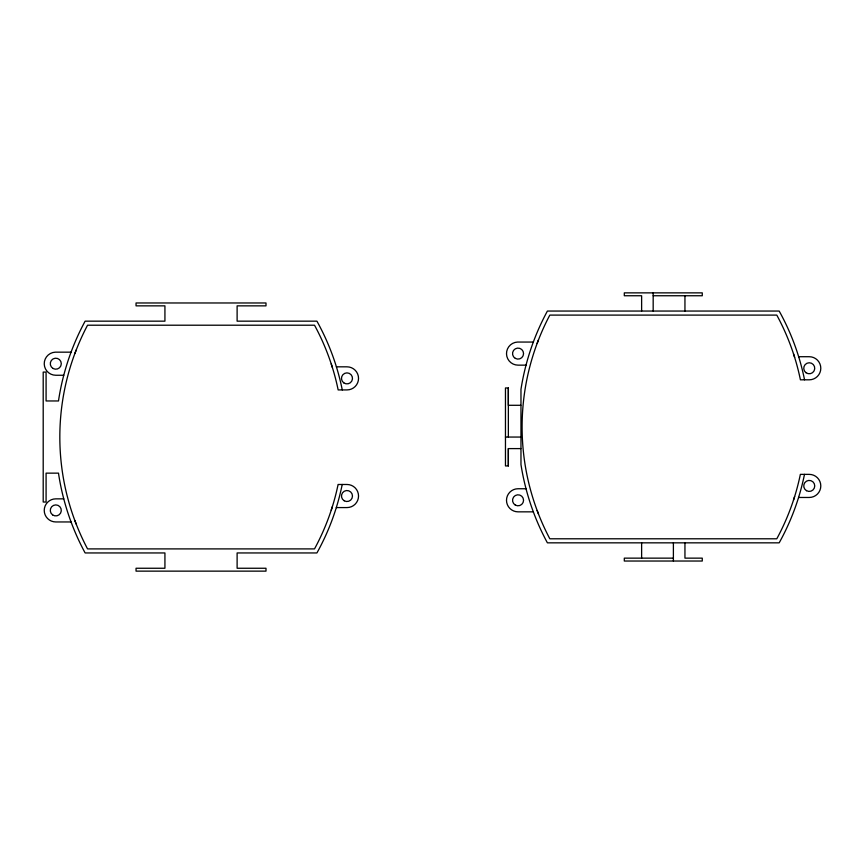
<?xml version="1.0" encoding="UTF-8"?>
<svg xmlns="http://www.w3.org/2000/svg" width="864" height="864" viewBox="0 0 864 864"><rect width="100%" height="100%" fill="white"/><g stroke="black" fill="none" stroke-linecap="round" stroke-linejoin="round"><path stroke-width="1.3" d="M508.356 437.054L508.356 387.958L505.462 387.958L505.462 465.934L508.356 465.934L508.356 448.6L520.798 448.6M508.356 387.958L508.356 405.292L520.798 405.292M342.209 484.477L341.928 485.87A238.334 238.334 0 0 1 337.327 504.209L336.236 507.827A238.334 238.334 0 0 1 316.915 552.949L237.114 552.949L237.114 568.253L265.993 568.253L265.993 571.136L136.048 571.136L136.048 568.253L164.927 568.253L164.927 552.949L85.126 552.949A243.551 243.551 0 0 1 71.096 522.04L71.064 521.953A242.968 242.968 0 0 1 64.195 500.483L63.234 496.832A243.551 243.551 0 0 1 58.709 474.649L58.525 473.148L46.084 473.148L46.084 502.027L43.2 502.027L43.2 372.082L46.084 372.082L46.084 400.961L58.525 400.961L58.709 399.46A243.551 243.551 0 0 1 63.234 377.276L64.195 373.626A242.87 242.87 0 0 1 71.064 352.166L71.096 352.069A243.551 243.551 0 0 1 85.126 321.16L164.927 321.16L164.927 305.856L136.048 305.856L136.048 302.972L265.993 302.972L265.993 305.856L237.114 305.856L237.114 321.16L316.915 321.16A238.334 238.334 0 0 1 336.236 366.282L337.327 369.9A238.334 238.334 0 0 1 341.928 388.238L342.274 389.923M804.481 474.368L804.2 475.762A238.334 238.334 0 0 1 799.589 494.1L798.498 497.718A238.334 238.334 0 0 1 779.177 542.84L547.398 542.84A243.551 243.551 0 0 1 533.358 511.931L533.336 511.844A242.968 242.968 0 0 1 526.457 490.374L525.506 486.724A243.551 243.551 0 0 1 520.97 464.54L520.97 389.351A243.551 243.551 0 0 1 525.506 367.168L526.457 363.517A242.87 242.87 0 0 1 533.326 342.058L533.358 341.96A243.551 243.551 0 0 1 547.398 311.051L779.177 311.051A238.334 238.334 0 0 1 798.498 356.173L799.589 359.791A238.334 238.334 0 0 1 804.2 378.13L804.535 379.814M331.236 510.17L332.37 506.628M793.508 500.062L794.642 496.519M74.887 353.484L76.205 350.006M537.149 343.375L538.477 339.908M653.173 295.747L702.27 295.747L702.27 292.864L624.305 292.864L624.305 295.747L641.628 295.747L641.628 311.051M798.66 356.713L809.244 356.713A11.556 11.556 0 0 1 820.8 368.269A11.556 11.556 0 0 1 809.244 379.814L800.41 379.814L800.237 378.961A234.295 234.295 0 0 0 777.427 316.289L776.779 315.101L549.828 315.101L549.212 316.256A239.512 239.512 0 0 0 530.366 364.576L529.427 368.161A239.512 239.512 0 0 0 529.427 485.73L530.366 489.316A239.512 239.512 0 0 0 549.212 537.635L549.828 538.79L776.779 538.79L777.427 537.613A234.295 234.295 0 0 0 800.237 474.941L800.356 474.368L809.244 474.368A11.556 11.556 0 0 1 820.8 485.914A11.556 11.556 0 0 1 809.244 497.47L798.574 497.47M526.036 365.148L518.054 365.148A11.556 11.556 0 0 1 506.509 353.884A11.556 11.556 0 0 1 517.493 342.058L533.326 342.058M336.398 366.822L346.982 366.822A11.556 11.556 0 0 1 358.538 378.378A11.556 11.556 0 0 1 346.982 389.923L338.148 389.923L337.975 389.059A234.295 234.295 0 0 0 315.155 326.387L314.507 325.21L87.556 325.21L86.94 326.365A239.512 239.512 0 0 0 68.094 374.684L67.154 378.27A239.512 239.512 0 0 0 67.154 495.839L68.094 499.424A239.512 239.512 0 0 0 86.94 547.744L87.556 548.899L314.507 548.899L315.155 547.711A234.295 234.295 0 0 0 337.975 485.039L338.083 484.477L346.982 484.477A11.556 11.556 0 0 1 358.538 496.022A11.556 11.556 0 0 1 346.982 507.578L336.312 507.578M63.763 375.257L55.793 375.257A11.556 11.556 0 0 1 44.237 363.992A11.556 11.556 0 0 1 55.22 352.166L71.064 352.166M505.462 437.054L520.798 437.054M526.036 488.743L518.054 488.743A11.556 11.556 0 0 0 506.498 500.299A11.556 11.556 0 0 0 518.054 511.844L533.336 511.844M63.763 498.852L55.793 498.852A11.556 11.556 0 0 0 44.237 510.397A11.556 11.556 0 0 0 55.793 521.953L71.064 521.953M673.391 558.144L624.305 558.144L624.305 561.028L702.27 561.028L702.27 558.144L684.947 558.144L684.947 542.84M537.149 510.516L538.477 513.994M74.887 520.625L76.205 524.092M793.508 353.83L794.642 357.372M331.236 363.938L332.37 367.481M684.947 295.747L684.947 311.051M673.391 542.84L673.391 561.028M653.173 292.864L653.173 311.051M641.628 542.84L641.628 558.144M508.356 448.6L508.356 465.934M515.3 358.366A5.497 5.497 0 0 0 523.552 353.603A5.497 5.497 0 0 0 515.3 348.829A5.497 5.497 0 0 0 515.3 358.366M515.3 505.062A5.497 5.497 0 0 0 523.552 500.299A5.497 5.497 0 0 0 515.3 495.536A5.497 5.497 0 0 0 515.3 505.062M806.047 372.74A5.497 5.497 0 0 0 814.72 368.809A5.497 5.497 0 0 0 806.976 363.258A5.497 5.497 0 0 0 806.047 372.74M806.501 490.687A5.497 5.497 0 0 0 814.752 485.914A5.497 5.497 0 0 0 806.501 481.151A5.497 5.497 0 0 0 806.501 490.687M53.039 368.464A5.497 5.497 0 0 0 61.29 363.701A5.497 5.497 0 0 0 53.039 358.938A5.497 5.497 0 0 0 53.039 368.464M52.585 514.879A5.497 5.497 0 0 0 61.268 510.937A5.497 5.497 0 0 0 53.514 505.397A5.497 5.497 0 0 0 52.585 514.879M343.775 382.849A5.497 5.497 0 0 0 352.458 378.918A5.497 5.497 0 0 0 344.714 373.367A5.497 5.497 0 0 0 343.775 382.849M344.228 500.785A5.497 5.497 0 0 0 352.48 496.022A5.497 5.497 0 0 0 344.228 491.26A5.497 5.497 0 0 0 344.228 500.785"/></g></svg>
